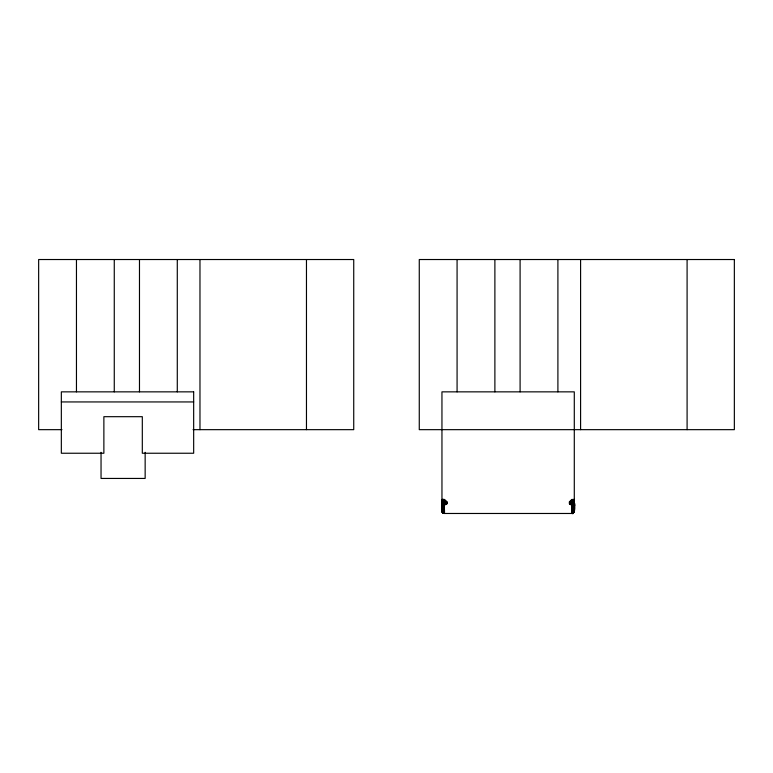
<?xml version="1.0" encoding="UTF-8"?>
<svg xmlns="http://www.w3.org/2000/svg" width="773" height="773" viewBox="0 0 773 773"><rect width="100%" height="100%" fill="white"/><g stroke="black" fill="none" stroke-linecap="round" stroke-linejoin="round"><path stroke-width="1.16" d="M574.117 511.687L573.112 512.344L571.769 510.557C573.479 510.586 574.938 506.441 574.117 509.813C575.093 512.576 569.991 514.045 573.547 512.596C575.653 504.856 572.832 516.548 574.291 510.914L573.972 511.794L573.112 511.311L571.769 508.46L574.223 506.296L573.547 511.33L571.769 513.436L573.779 512.46L574.291 510.624C567.981 521.234 579.769 498.295 571.092 501.117L569.459 501.793L569.459 502.875C571.315 505.755 575.199 502.16 574.291 499.484L571.769 499.484L569.459 501.793L573.547 504.383L573.779 512.46L571.769 513.475L444.475 513.475L442.34 512.286L441.953 510.054L442.697 512.731L444.475 512.866C442.272 512.547 441.141 510.856 442.697 508.76C444.649 505.416 441.054 503.097 441.963 499.725L441.953 391.853L574.291 391.853L574.291 499.88C574.561 506.083 572.339 524.693 571.749 504.895C567.942 504.518 571.247 500.112 572.677 499.716L573.141 502.875L571.653 504.701L573.595 503.919L574.291 499.484L573.74 503.136L572.696 504.788L571.769 505.069L569.459 504.054L569.459 503.358C571.904 499.068 576.677 502.605 573.972 507.281C569.218 510.634 574.745 503.001 574.281 500.527M569.817 503.474L571.421 501.861L571.769 499.484L572.01 501.977L569.885 504.064L569.459 503.754L570.619 503.899L573.025 499.484C575.228 501.725 575.547 513.175 573.112 511.881L571.769 509.919L572.948 504.479L569.459 503.358L571.382 503.465L572.677 504.808L573.952 503.909L574.291 502.614L572.803 510.412L571.769 512.122L574.223 509.774L574.291 509.214L573.547 510.673L571.769 511.658C574.378 512.354 576.378 506.885 571.769 510.538M571.769 512.132C576.929 511.291 570.793 505.242 574.097 502.102C574.184 496.826 573.972 503.436 571.624 504.392L569.459 502.353L572.687 499.793C573.904 500.141 572.329 503.986 571.769 505.069C571.74 506.325 573.208 511.649 574.291 510.624L573.972 511.436L572.117 508.479M571.121 504.373L573.122 503.716L574.204 499.484L573.692 502.17L571.363 504.498L572.291 504.383L572.378 501.31L571.691 500.083L573.547 499.484L573.692 503.658L573.025 504.75C571.034 506.151 574.194 499.899 574.271 499.745C573.972 502.141 575.431 506.673 571.769 506.856M573.025 499.484L572.03 501.725L569.459 502.875C574.561 503.223 573.421 494.923 573.952 503.909L574.117 511.842M573.779 512.016L573.112 512.702L571.769 511.137L574.262 501.899M442.697 505.986L443.258 506.373L443.258 513.146C441.673 510.663 440.774 504.73 444.33 503.561L446.784 501.793L444.108 499.793L444.523 502.527L446.359 504.064L446.784 503.754L443.721 502.16L442.04 499.484L441.982 506.47L444.475 512.122C441.615 515.765 442.89 502.411 441.953 499.484L444.475 499.484L446.784 501.793L446.784 504.054L444.475 505.049L442.697 504.402L441.953 502.614L442.34 507.397L444.475 512.528C441.112 512.692 441.837 508.025 442.697 505.986L441.953 499.484M441.963 502.131L443.344 503.291L445.277 501.445L443.219 501.986L443.093 500.952L444.108 499.793L443.557 499.793C441.393 501.01 440.243 511.175 444.475 510.538L442.958 506.392L443.151 504.614L444.475 505.049L442.514 503.3L442.291 499.928L442.697 499.484L444.359 502.266L446.417 502.721C445.306 500.083 439.595 501.919 443.151 504.614L443.576 508.344L444.475 509.9L444.475 513.475L443.915 513.398L443.47 504.199L446.185 501.716L445.374 502.643L441.982 502.324L442.697 504.383C443.431 505.552 445.953 504.576 443.953 504.383L442.04 499.484L442.649 503.919C445.76 505.668 443.074 503.88 443.219 501.986C441.905 497 440.977 503.725 443.799 504.508C448.301 504.605 444.948 502.952 444.543 500.373L443.818 499.484L442.311 501.658L442.34 505.774L442.079 501.397L442.697 499.484L443.634 499.947C445.393 500.817 440.494 506.083 441.953 500.527M441.982 509.291C441.48 508.074 442.929 513.195 444.475 511.127L443.576 510.103L442.697 506.18L443.915 506.798L443.393 502.721L445.625 501.484L446.784 503.358L444.465 504.489M574.223 511.137L574.291 510.373L572.803 513.079L571.769 513.436L571.769 505.049L572.851 504.383L572.503 502.073L571.634 501.184M443.576 512.847L444.475 512.866L443.576 512.093L442.34 508.305L441.982 502.324M572.677 504.808L569.459 503.754L571.74 501.484L571.46 500.633L571.092 501.117L572.01 501.977L574.281 502.324L574.271 502.933M442.175 505.484L442.04 503.378L442.175 506.74L443.915 508.074L442.175 511.533L443.818 504.991L446.784 502.353L444.948 501.832L443.634 499.947C444.33 504.769 439.905 508.905 443.915 513.272L444.475 513.436L442.697 512.277L441.953 510.808L442.34 512.286L443.576 513.301L444.475 513.137L443.915 512.953M444.523 502.527L446.321 502.073L443.799 504.508M445.122 504.373L442.262 502.759L444.214 499.918L443.818 499.484L442.861 499.957L442.939 502.373L446.359 504.064M574.204 499.484L574.291 500.885L571.092 501.117L572.522 502.16L572.416 503.368L570.319 504.141L572.078 502.846L572.687 499.793C576.542 504.344 571.798 503.426 569.459 501.793M442.088 503.349C446.92 505.726 441.702 505.349 442.021 500.614C442.253 497.609 442.436 508.112 443.229 502.701L444.948 501.832L444.552 500.788C441.528 501.493 441.422 499.899 444.543 500.373L444.475 499.484L444.214 499.918M444.195 504.866C444.697 503.977 442.127 501.793 442.62 499.783L442.146 501.155L442.794 503.445L444.494 504.895M574.223 508.74L574.291 507.494L571.769 509.9M442.939 502.373L442.465 499.706M572.117 513.059L573.972 511.436L574.291 508.702L572.117 511.368C575.817 496.662 574.339 511.475 572.117 513.272M574.291 508.132L574.223 509.127L573.547 506.18M442.291 499.928L442.658 502.904L444.639 504.083L442.707 502.75L441.972 499.745M572.803 513.108L571.769 512.538L573.547 512.731L574.291 509.194M574.223 507.59L573.547 511.871L571.769 512.528M574.291 507.513L574.223 508.383L573.614 504.015L572.725 503.523M446.533 502.904L444.591 503.271L443.113 502.489L442.852 504.325M442.059 508.876L442.175 505.3L442.175 511.977L442.958 512.953M571.324 503.938L569.923 502.073L571.691 500.788C573.315 501.551 574.387 505.078 571.749 504.895L573.537 503.677L574.281 502.131M573.779 505.929L574.281 500.353L571.701 500.373L573.392 502.208L572.948 504.479L573.431 503.909L572.899 502.141M446.185 501.716L446.784 502.353L445.895 503.136L444.948 501.832L445.625 501.484L446.784 503.358L442.465 504.054L442.697 499.484L443.818 499.484M443.026 504.199L443.915 508.441L444.475 508.46L443.915 509.359M442.552 502.17L443.296 504.479M572.01 501.977L570.609 501.484L572.648 503.735L573.112 506.499L574.271 499.745M573.972 505.455L572.117 512.992M574.223 511.494L574.291 510.808L574.223 511.378M574.223 506.663L574.291 506.112L574.223 507.561L573.904 502.257L572.136 499.793L572.677 499.716M572.542 504.624L572.358 503.407L570.822 504.035M444.117 502.46L444.185 503.735L445.924 504.141L444.407 500.469L443.866 501.31L444.494 503.416L446.784 503.754L442.291 503.725L443.151 499.716L443.393 502.721L445.625 502.856L446.784 502.353L446.321 502.073M443.576 506.702L444.185 503.735L446.784 501.793M574.271 502.682L569.701 502.904M574.262 500.875L573.991 501.861M571.769 505.049L572.416 504.972L572.117 508.103L572.117 506.634C572.213 505.552 576.735 495.271 572.532 502.498L570.918 501.542L571.72 502.527L572.503 502.073M441.982 506.112L442.34 511.098L443.576 513.301L443.219 504.769M573.605 500.199C573.643 501.426 571.315 504.605 571.991 504.74M443.634 499.947L443.393 501.783M572.03 501.725L571.102 503.6L569.885 504.064M442.059 511.204L443.576 507.977L443.915 506.605L443.258 506.373M574.223 502.701L573.73 503.3M441.982 501.387L442.861 499.957M443.451 502.431L444.552 500.788L445.277 501.445M574.223 501.861C573.527 504.383 570.774 504.383 569.459 502.353L571.382 503.465M574.117 511.475L572.416 504.991L572.803 513.243M441.982 510.132L441.982 509.571M442.117 503.155L442.813 501.445L445.151 501.117L444.233 501.977M442.658 502.904L442.465 504.054M572.774 504.199L572.291 504.383L573.711 502.943M442.813 501.445L442.407 502.981M446.427 503.474L445.924 504.102L444.166 502.846L444.61 501.184M442.195 499.629L441.982 500.875M574.165 502.315L573.431 503.909M573.701 501.716C573.083 500.208 571.827 501.687 573.17 502.547L574.01 500.923L573.779 499.706M570.406 501.812L569.827 502.721M574.078 501.406L573.952 499.928M574.117 511.407L573.779 512.093M442.34 512.161L442.958 512.799L444.475 511.668C441.634 510.122 439.586 507.214 444.475 509.9L442.958 512.093M572.349 503.146L573.015 502.759M573.334 503.474C573.75 504.943 574.078 504.17 573.431 502.566M442.175 511.253L442.697 512.596L444.475 511.137L442.059 509.262M443.886 503.407L443.006 502.189L444.543 500.373M442.059 511.513L441.953 510.624L442.175 511.813L442.958 511.552L443.576 509.262M443.721 502.16L442.552 502.595M571.073 504.334L572.001 504.18M443.18 500.769L443.316 500.199M443.857 502.353L444.021 500.392M445.625 501.484L444.968 502.141L445.828 502.247M446.06 502.469L443.953 504.383M573.547 512.277L572.464 512.914M571.46 503.909L571.914 503.571L569.846 501.977M572.967 502.46L571.305 502.972L569.459 502.353L571.295 501.832M573.547 505.977L572.117 506.634M445.895 503.136L445.142 503.6L444.359 502.266L444.146 501.049L445.151 501.117M573.315 502.827L573.933 502.643M446.784 503.358L444.948 503.754M571.885 502.885L569.933 503.494M442.774 503.194L443.567 502.972L444.813 504.527L443.895 503.146M569.701 503.329L572.87 502.179L572.291 501.948M571.537 500.962L572.677 500.788L573.45 502.179M570.619 503.899L571.295 503.754M571.72 502.527L570.184 502.469M444.62 504.392L444.919 503.938M573.547 499.484L574.291 499.88M571.102 503.6L571.914 503.571M443.915 510.567L444.475 510.557M61.338 401.941L193.665 401.941M61.966 429.662L38.65 429.662L38.65 259.525L353.734 259.525L353.734 429.662L193.047 429.662M443.915 512.528L444.475 512.538M443.915 511.629L444.475 511.658M442.156 499.754L443.045 499.793L443.093 500.952M446.417 502.721L444.639 502.054L443.431 500.498M446.311 503.494L444.359 502.885M574.281 501.397L574.049 499.629M443.915 508.441L442.697 507.813M445.837 501.812L446.398 501.977M443.576 511.89L444.475 512.132L442.958 511.552M443.576 513.137L444.475 513.475L442.34 509.136L441.972 502.933M443.557 503.832L445.422 504.035M443.576 512.924L442.175 509.581M443.258 509.156L442.34 508.305M443.258 511.948L441.982 506.47M442.813 502.537L443.364 503.01M572.242 500.798L572.078 499.638L573.276 501.03M442.958 512.586L442.059 510.798M443.161 501.416L442.726 500.972L443.557 499.793L443.528 500.904M572.223 500.392L572.716 500.904M573.083 501.416L573.663 502.237M573.199 499.793L573.943 500.933M442.697 511.533L442.059 510.47M443.006 502.189L443.393 502.721M442.156 503.561L442.34 512.286M573.411 500.72L574.097 502.102M442.716 502.228L443.074 502.788M444.407 500.469L444.707 500.962M444.494 503.416L444.784 503.909M441.982 507.368L442.34 508.344M443.122 503.716L442.707 502.75M442.359 502.566L441.963 501.155M573.122 503.716L572.532 502.498L573.634 504.199M571.769 508.479L572.117 509.397M442.175 511.127L441.953 502.769L442.059 505.184M442.417 501.435L442.079 500.382M573.547 507.813L574.223 509.774M573.808 499.783L574.02 500.402M572.503 500.237L572.677 500.788M572.416 504.991L572.803 506.653M572.812 500.498L572.928 501.059M442.958 506.392L442.697 504.383L442.697 512.731M573.962 503.793L574.117 505.358M441.953 509.658L441.953 509.214M441.982 510.934L441.982 511.166M573.015 499.957L573.064 500.769M573.025 504.75L573.112 513.079M441.953 510.045L441.982 510.586M687.091 259.525L687.091 429.662M580.591 259.525L580.591 429.662M573.547 504.383L573.547 512.731M572.464 506.557L572.464 513.359M557.903 259.525L557.903 391.853M520.094 259.525L520.094 391.853M494.884 259.525L494.884 391.853M457.075 259.525L457.075 391.853M442.059 504.991L442.059 511.639M306.466 259.525L306.466 429.662M199.975 259.525L199.975 429.662M177.288 259.525L177.288 391.853M145.15 452.311L145.15 478.439L101.041 478.439L101.041 452.311M139.478 259.525L139.478 391.853M114.269 259.525L114.269 391.853M76.459 259.525L76.459 391.853M571.276 502.141L570.059 501.716L571.276 502.141M734.35 259.525L419.266 259.525L419.266 429.662L734.35 429.662L734.35 259.525M193.665 391.853L61.338 391.853L61.338 453.239L103.872 453.239L103.872 416.686L142.309 416.686L142.309 453.239L193.665 453.239L193.665 391.853"/></g></svg>
